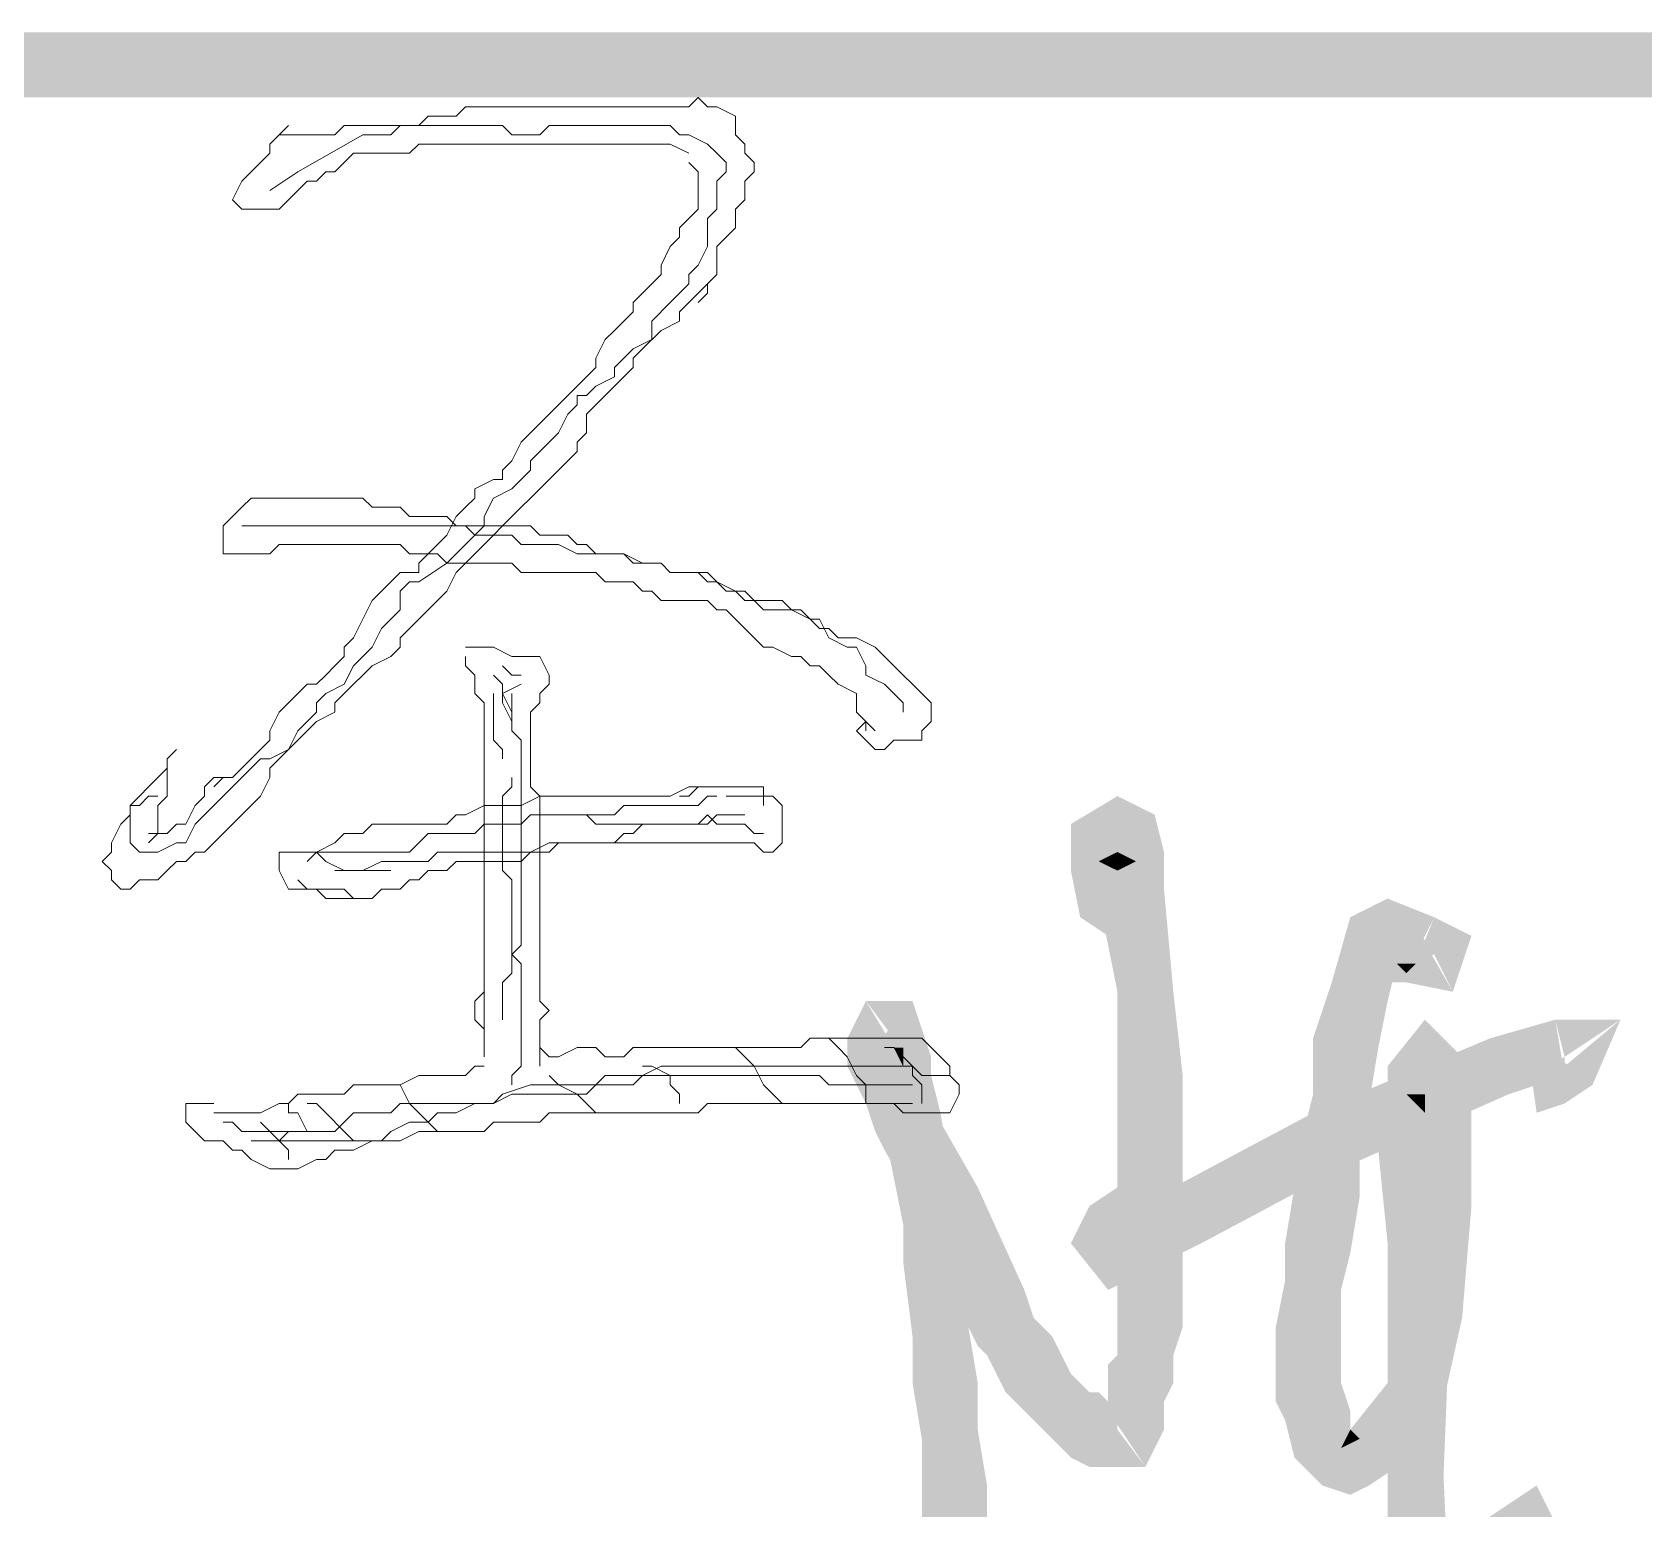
# Model space of a CAD drawing. Header units: inches. Extents: x 20 to 409, y 5 to 283.
# Drawn here: x 353.73 to 361.05, y 9.06 to 15.77 of the extents above; entities that cross this region are included whole.
import ezdxf

# ---------------------------------------------------------------- set-up
doc = ezdxf.new("R2010")
doc.units = ezdxf.units.IN
doc.header["$MEASUREMENT"] = 0
doc.layers.add('C00-00-00', color=7, linetype='Continuous')

msp = doc.modelspace()

# ---------------------------------------------------------------- hatches: boundary and pattern name
at = {"layer": 'C00-00-00'}
h = msp.add_hatch(color=0, dxfattribs=at)
h.dxf.hatch_style = 2
h.paths.add_polyline_path([(28.3301, 15.7656), (28.3301, 15.4693), (408.3141, 15.7656)])
h = msp.add_hatch(color=0, dxfattribs=at)
h.dxf.hatch_style = 2
h.paths.add_polyline_path([(28.3301, 15.4693), (408.3141, 15.7656), (408.3141, 15.4693)])
h = msp.add_hatch(color=0, dxfattribs=at)
h.dxf.hatch_style = 2
h.paths.add_polyline_path([(358.6571, 12.0403), (358.4454, 12.1673), (358.6571, 12.2943)])
h = msp.add_hatch(color=0, dxfattribs=at)
h.dxf.hatch_style = 2
h.paths.add_polyline_path([(358.6571, 12.0403), (358.6571, 12.2943), (358.8264, 12.2096)])
h = msp.add_hatch(color=0, dxfattribs=at)
h.dxf.hatch_style = 2
h.paths.add_polyline_path([(358.4454, 11.9556), (358.7418, 11.9556), (358.4454, 12.1673)])
h = msp.add_hatch(color=0, dxfattribs=at)
h.dxf.hatch_style = 2
h.paths.add_polyline_path([(358.7418, 11.9556), (358.4454, 12.1673), (358.7418, 11.9979)])
h = msp.add_hatch(color=0, dxfattribs=at)
h.dxf.hatch_style = 2
h.paths.add_polyline_path([(358.8264, 12.2096), (358.8688, 12.0403), (358.5724, 11.9979)])
h = msp.add_hatch(color=0, dxfattribs=at)
h.dxf.hatch_style = 2
h.paths.add_polyline_path([(358.6571, 12.0403), (358.5724, 11.9979), (358.6571, 11.9556)])
h = msp.add_hatch(color=0, dxfattribs=at)
h.dxf.hatch_style = 2
h.paths.add_polyline_path([(358.8688, 12.0403), (358.5724, 11.9979), (358.8688, 11.8709)])
h = msp.add_hatch(color=0, dxfattribs=at)
h.dxf.hatch_style = 2
h.paths.add_polyline_path([(358.6571, 12.0403), (358.6571, 11.9556), (358.7418, 11.9979)])
h = msp.add_hatch(color=0, dxfattribs=at)
h.dxf.hatch_style = 2
h.paths.add_polyline_path([(358.4878, 11.7439), (358.7418, 11.9133), (358.4454, 11.9556)])
h = msp.add_hatch(color=0, dxfattribs=at)
h.dxf.hatch_style = 2
h.paths.add_polyline_path([(358.7418, 11.9133), (358.4454, 11.9556), (358.7418, 11.9556)])
h = msp.add_hatch(color=0, dxfattribs=at)
h.dxf.hatch_style = 2
h.paths.add_polyline_path([(358.5724, 11.9979), (358.8688, 11.8709), (358.5724, 11.8286)])
h = msp.add_hatch(color=0, dxfattribs=at)
h.dxf.hatch_style = 2
h.paths.add_polyline_path([(358.7841, 11.8709), (358.4878, 11.7439), (358.7418, 11.9133)])
h = msp.add_hatch(color=0, dxfattribs=at)
h.dxf.hatch_style = 2
h.paths.add_polyline_path([(358.6148, 11.6593), (358.7841, 11.8709), (358.4878, 11.7439)])
h = msp.add_hatch(color=0, dxfattribs=at)
h.dxf.hatch_style = 2
h.paths.add_polyline_path([(358.8688, 11.8709), (358.5724, 11.8286), (358.9111, 11.4053)])
h = msp.add_hatch(color=0, dxfattribs=at)
h.dxf.hatch_style = 2
h.paths.add_polyline_path([(358.5724, 11.8286), (358.9111, 11.4053), (358.6571, 11.4053)])
h = msp.add_hatch(color=0, dxfattribs=at)
h.dxf.hatch_style = 2
h.paths.add_polyline_path([(359.9271, 11.5323), (359.7154, 11.7439), (359.8848, 11.8286)])
h = msp.add_hatch(color=0, dxfattribs=at)
h.dxf.hatch_style = 2
h.paths.add_polyline_path([(360.0964, 11.7439), (359.9271, 11.5323), (359.8848, 11.8286)])
h = msp.add_hatch(color=0, dxfattribs=at)
h.dxf.hatch_style = 2
h.paths.add_polyline_path([(359.7154, 11.7439), (359.8848, 11.3629), (359.6308, 11.4476)])
h = msp.add_hatch(color=0, dxfattribs=at)
h.dxf.hatch_style = 2
h.paths.add_polyline_path([(359.9271, 11.5323), (359.7154, 11.7439), (359.8848, 11.3629)])
h = msp.add_hatch(color=0, dxfattribs=at)
h.dxf.hatch_style = 2
h.paths.add_polyline_path([(359.9694, 11.4899), (360.0964, 11.7439), (359.9271, 11.5323)])
h = msp.add_hatch(color=0, dxfattribs=at)
h.dxf.hatch_style = 2
h.paths.add_polyline_path([(360.0118, 11.5323), (360.0964, 11.7439), (360.2658, 11.6593)])
h = msp.add_hatch(color=0, dxfattribs=at)
h.dxf.hatch_style = 2
h.paths.add_polyline_path([(359.8848, 11.7016), (359.8848, 11.4476), (360.0118, 11.7016)])
h = msp.add_hatch(color=0, dxfattribs=at)
h.dxf.hatch_style = 2
h.paths.add_polyline_path([(359.8848, 11.4476), (360.0118, 11.7016), (359.9694, 11.4476)])
h = msp.add_hatch(color=0, dxfattribs=at)
h.dxf.hatch_style = 2
h.paths.add_polyline_path([(360.0964, 11.5746), (360.0118, 11.7016), (359.9271, 11.5323)])
h = msp.add_hatch(color=0, dxfattribs=at)
h.dxf.hatch_style = 2
h.paths.add_polyline_path([(360.0118, 11.7016), (360.1811, 11.4053), (359.9694, 11.4476)])
h = msp.add_hatch(color=0, dxfattribs=at)
h.dxf.hatch_style = 2
h.paths.add_polyline_path([(360.0964, 11.5746), (360.2658, 11.6593), (360.1811, 11.4053)])
h = msp.add_hatch(color=0, dxfattribs=at)
h.dxf.hatch_style = 2
h.paths.add_polyline_path([(360.0118, 11.5323), (359.9271, 11.5323), (359.9694, 11.4899)])
h = msp.add_hatch(color=0, dxfattribs=at)
h.dxf.hatch_style = 2
h.paths.add_polyline_path([(359.6308, 11.4476), (359.8424, 11.1513), (359.5461, 11.1936)])
h = msp.add_hatch(color=0, dxfattribs=at)
h.dxf.hatch_style = 2
h.paths.add_polyline_path([(359.8848, 11.3629), (359.6308, 11.4476), (359.8424, 11.1513)])
h = msp.add_hatch(color=0, dxfattribs=at)
h.dxf.hatch_style = 2
h.paths.add_polyline_path([(357.6411, 11.1513), (357.4294, 11.1936), (357.5141, 11.3629)])
h = msp.add_hatch(color=0, dxfattribs=at)
h.dxf.hatch_style = 2
h.paths.add_polyline_path([(357.6411, 11.1936), (357.5141, 11.3629), (357.7258, 11.3629)])
h = msp.add_hatch(color=0, dxfattribs=at)
h.dxf.hatch_style = 2
h.paths.add_polyline_path([(357.7258, 11.3629), (357.5141, 11.1089), (357.8104, 11.1089)])
h = msp.add_hatch(color=0, dxfattribs=at)
h.dxf.hatch_style = 2
h.paths.add_polyline_path([(358.9111, 11.4053), (358.6571, 11.4053), (358.9534, 11.0243)])
h = msp.add_hatch(color=0, dxfattribs=at)
h.dxf.hatch_style = 2
h.paths.add_polyline_path([(358.6571, 11.4053), (358.9534, 11.0243), (358.6571, 11.0243)])
h = msp.add_hatch(color=0, dxfattribs=at)
h.dxf.hatch_style = 2
h.paths.add_polyline_path([(360.0541, 10.9819), (359.8848, 11.0666), (360.0541, 11.2783)])
h = msp.add_hatch(color=0, dxfattribs=at)
h.dxf.hatch_style = 2
h.paths.add_polyline_path([(360.0541, 10.9396), (360.0541, 11.2783), (360.2658, 11.0666)])
h = msp.add_hatch(color=0, dxfattribs=at)
h.dxf.hatch_style = 2
h.paths.add_polyline_path([(360.3504, 11.1936), (360.4351, 10.9396), (360.6468, 11.2783)])
h = msp.add_hatch(color=0, dxfattribs=at)
h.dxf.hatch_style = 2
h.paths.add_polyline_path([(360.4351, 10.9396), (360.6468, 11.2783), (360.6891, 11.0243)])
h = msp.add_hatch(color=0, dxfattribs=at)
h.dxf.hatch_style = 2
h.paths.add_polyline_path([(360.6891, 11.1089), (360.6468, 11.2783), (360.9431, 11.2783)])
h = msp.add_hatch(color=0, dxfattribs=at)
h.dxf.hatch_style = 2
h.paths.add_polyline_path([(360.6891, 11.0666), (360.9431, 11.2783), (360.8161, 10.9819)])
h = msp.add_hatch(color=0, dxfattribs=at)
h.dxf.hatch_style = 2
h.paths.add_polyline_path([(357.4294, 11.0666), (357.4294, 11.1936), (357.6834, 11.1513)])
h = msp.add_hatch(color=0, dxfattribs=at)
h.dxf.hatch_style = 2
h.paths.add_polyline_path([(357.7681, 11.0243), (357.4294, 11.0666), (357.6834, 11.1513)])
h = msp.add_hatch(color=0, dxfattribs=at)
h.dxf.hatch_style = 2
h.paths.add_polyline_path([(357.6411, 11.1936), (357.5141, 11.1089), (357.6834, 11.0666)])
h = msp.add_hatch(color=0, dxfattribs=at)
h.dxf.hatch_style = 2
h.paths.add_polyline_path([(357.6411, 11.1513), (357.6834, 11.0666), (357.6834, 11.1513)])
h = msp.add_hatch(color=0, dxfattribs=at)
h.dxf.hatch_style = 2
h.paths.add_polyline_path([(359.8424, 11.1513), (359.5461, 11.1936), (359.8001, 10.8973)])
h = msp.add_hatch(color=0, dxfattribs=at)
h.dxf.hatch_style = 2
h.paths.add_polyline_path([(359.5461, 11.1936), (359.8001, 10.8973), (359.5461, 10.9396)])
h = msp.add_hatch(color=0, dxfattribs=at)
h.dxf.hatch_style = 2
h.paths.add_polyline_path([(359.5461, 10.8549), (359.6731, 10.6009), (360.3504, 11.1936)])
h = msp.add_hatch(color=0, dxfattribs=at)
h.dxf.hatch_style = 2
h.paths.add_polyline_path([(359.6731, 10.6009), (360.3504, 11.1936), (360.4351, 10.9396)])
h = msp.add_hatch(color=0, dxfattribs=at)
h.dxf.hatch_style = 2
h.paths.add_polyline_path([(360.6891, 11.0666), (360.6044, 11.1513), (360.5198, 11.0243)])
h = msp.add_hatch(color=0, dxfattribs=at)
h.dxf.hatch_style = 2
h.paths.add_polyline_path([(360.5621, 11.1513), (360.5621, 10.8549), (360.5198, 11.1513)])
h = msp.add_hatch(color=0, dxfattribs=at)
h.dxf.hatch_style = 2
h.paths.add_polyline_path([(360.6044, 11.1513), (360.6891, 10.8973), (360.5621, 11.1513)])
h = msp.add_hatch(color=0, dxfattribs=at)
h.dxf.hatch_style = 2
h.paths.add_polyline_path([(360.6891, 10.8973), (360.5621, 11.1513), (360.5621, 10.8549)])
h = msp.add_hatch(color=0, dxfattribs=at)
h.dxf.hatch_style = 2
h.paths.add_polyline_path([(360.8161, 10.9819), (360.6044, 11.1513), (360.6891, 10.8973)])
h = msp.add_hatch(color=0, dxfattribs=at)
h.dxf.hatch_style = 2
h.paths.add_polyline_path([(357.5141, 10.8973), (357.7681, 11.0243), (357.4294, 11.0666)])
h = msp.add_hatch(color=0, dxfattribs=at)
h.dxf.hatch_style = 2
h.paths.add_polyline_path([(357.5141, 11.1089), (357.8104, 11.1089), (357.5141, 11.0243)])
h = msp.add_hatch(color=0, dxfattribs=at)
h.dxf.hatch_style = 2
h.paths.add_polyline_path([(357.8104, 11.1089), (357.5141, 11.0243), (357.8104, 11.0243)])
h = msp.add_hatch(color=0, dxfattribs=at)
h.dxf.hatch_style = 2
h.paths.add_polyline_path([(360.1388, 10.9396), (359.8848, 10.9396), (359.8848, 11.0666)])
h = msp.add_hatch(color=0, dxfattribs=at)
h.dxf.hatch_style = 2
h.paths.add_polyline_path([(360.2658, 10.7703), (359.9694, 10.9396), (360.2658, 11.0666)])
h = msp.add_hatch(color=0, dxfattribs=at)
h.dxf.hatch_style = 2
h.paths.add_polyline_path([(360.6891, 11.1089), (360.5198, 11.0243), (360.6891, 11.0243)])
h = msp.add_hatch(color=0, dxfattribs=at)
h.dxf.hatch_style = 2
h.paths.add_polyline_path([(357.8104, 10.8973), (357.5141, 10.8973), (357.7681, 11.0243)])
h = msp.add_hatch(color=0, dxfattribs=at)
h.dxf.hatch_style = 2
h.paths.add_polyline_path([(357.5141, 11.0243), (357.8104, 11.0243), (357.5564, 10.9819)])
h = msp.add_hatch(color=0, dxfattribs=at)
h.dxf.hatch_style = 2
h.paths.add_polyline_path([(357.8104, 11.0243), (357.5564, 10.9819), (357.8528, 10.8549)])
h = msp.add_hatch(color=0, dxfattribs=at)
h.dxf.hatch_style = 2
h.paths.add_polyline_path([(358.9534, 11.0243), (358.6571, 11.0243), (358.9534, 10.3893)])
h = msp.add_hatch(color=0, dxfattribs=at)
h.dxf.hatch_style = 2
h.paths.add_polyline_path([(358.6571, 11.0243), (358.9534, 10.3893), (358.6571, 10.3893)])
h = msp.add_hatch(color=0, dxfattribs=at)
h.dxf.hatch_style = 2
h.paths.add_polyline_path([(357.5564, 10.9819), (357.8528, 10.8549), (357.5988, 10.7703)])
h = msp.add_hatch(color=0, dxfattribs=at)
h.dxf.hatch_style = 2
h.paths.add_polyline_path([(359.5461, 10.9396), (359.7578, 10.7279), (359.5038, 10.7703)])
h = msp.add_hatch(color=0, dxfattribs=at)
h.dxf.hatch_style = 2
h.paths.add_polyline_path([(359.8001, 10.8973), (359.5461, 10.9396), (359.7578, 10.7279)])
h = msp.add_hatch(color=0, dxfattribs=at)
h.dxf.hatch_style = 2
h.paths.add_polyline_path([(359.8848, 10.9396), (360.1388, 10.6856), (359.8424, 10.6856)])
h = msp.add_hatch(color=0, dxfattribs=at)
h.dxf.hatch_style = 2
h.paths.add_polyline_path([(360.1388, 10.9396), (359.8848, 10.9396), (360.1388, 10.6856)])
h = msp.add_hatch(color=0, dxfattribs=at)
h.dxf.hatch_style = 2
h.paths.add_polyline_path([(360.0118, 10.7703), (360.2658, 10.7703), (359.9694, 10.9396)])
h = msp.add_hatch(color=0, dxfattribs=at)
h.dxf.hatch_style = 2
h.paths.add_polyline_path([(360.0541, 10.9396), (359.9694, 10.9396), (360.0541, 10.8549)])
h = msp.add_hatch(color=0, dxfattribs=at)
h.dxf.hatch_style = 2
h.paths.add_polyline_path([(360.0541, 10.9819), (360.0541, 10.8549), (360.1388, 10.9396)])
h = msp.add_hatch(color=0, dxfattribs=at)
h.dxf.hatch_style = 2
h.paths.add_polyline_path([(357.5564, 10.7703), (357.8104, 10.8973), (357.5141, 10.8973)])
h = msp.add_hatch(color=0, dxfattribs=at)
h.dxf.hatch_style = 2
h.paths.add_polyline_path([(357.8528, 10.8126), (357.5564, 10.7703), (357.8104, 10.8973)])
h = msp.add_hatch(color=0, dxfattribs=at)
h.dxf.hatch_style = 2
h.paths.add_polyline_path([(357.8528, 10.8549), (357.5988, 10.7703), (357.9374, 10.3469)])
h = msp.add_hatch(color=0, dxfattribs=at)
h.dxf.hatch_style = 2
h.paths.add_polyline_path([(358.9111, 10.5163), (359.0381, 10.2623), (359.5461, 10.8549)])
h = msp.add_hatch(color=0, dxfattribs=at)
h.dxf.hatch_style = 2
h.paths.add_polyline_path([(359.0381, 10.2623), (359.5461, 10.8549), (359.6731, 10.6009)])
h = msp.add_hatch(color=0, dxfattribs=at)
h.dxf.hatch_style = 2
h.paths.add_polyline_path([(357.5988, 10.6856), (357.8528, 10.8126), (357.5564, 10.7703)])
h = msp.add_hatch(color=0, dxfattribs=at)
h.dxf.hatch_style = 2
h.paths.add_polyline_path([(358.0221, 10.5163), (357.5988, 10.6856), (357.8528, 10.8126)])
h = msp.add_hatch(color=0, dxfattribs=at)
h.dxf.hatch_style = 2
h.paths.add_polyline_path([(357.5988, 10.7703), (357.9374, 10.3469), (357.6834, 10.3469)])
h = msp.add_hatch(color=0, dxfattribs=at)
h.dxf.hatch_style = 2
h.paths.add_polyline_path([(359.5038, 10.7703), (359.7578, 10.4739), (359.4614, 10.5163)])
h = msp.add_hatch(color=0, dxfattribs=at)
h.dxf.hatch_style = 2
h.paths.add_polyline_path([(359.7578, 10.7279), (359.5038, 10.7703), (359.7578, 10.4739)])
h = msp.add_hatch(color=0, dxfattribs=at)
h.dxf.hatch_style = 2
h.paths.add_polyline_path([(360.0118, 10.6009), (360.2658, 10.6009), (360.0118, 10.7703)])
h = msp.add_hatch(color=0, dxfattribs=at)
h.dxf.hatch_style = 2
h.paths.add_polyline_path([(360.2658, 10.6009), (360.0118, 10.7703), (360.2658, 10.7703)])
h = msp.add_hatch(color=0, dxfattribs=at)
h.dxf.hatch_style = 2
h.paths.add_polyline_path([(357.7681, 10.3893), (358.0221, 10.5163), (357.5988, 10.6856)])
h = msp.add_hatch(color=0, dxfattribs=at)
h.dxf.hatch_style = 2
h.paths.add_polyline_path([(360.1388, 10.6856), (359.8424, 10.6856), (360.1811, 10.2623)])
h = msp.add_hatch(color=0, dxfattribs=at)
h.dxf.hatch_style = 2
h.paths.add_polyline_path([(359.8424, 10.6856), (360.1811, 10.2623), (359.8848, 10.2623)])
h = msp.add_hatch(color=0, dxfattribs=at)
h.dxf.hatch_style = 2
h.paths.add_polyline_path([(359.9694, 10.4316), (360.2658, 10.4316), (360.0118, 10.6009)])
h = msp.add_hatch(color=0, dxfattribs=at)
h.dxf.hatch_style = 2
h.paths.add_polyline_path([(360.2658, 10.4316), (360.0118, 10.6009), (360.2658, 10.6009)])
h = msp.add_hatch(color=0, dxfattribs=at)
h.dxf.hatch_style = 2
h.paths.add_polyline_path([(358.2338, 10.0506), (357.7681, 10.3893), (358.0221, 10.5163)])
h = msp.add_hatch(color=0, dxfattribs=at)
h.dxf.hatch_style = 2
h.paths.add_polyline_path([(358.6571, 10.5163), (358.7418, 10.2623), (358.5301, 10.4316)])
h = msp.add_hatch(color=0, dxfattribs=at)
h.dxf.hatch_style = 2
h.paths.add_polyline_path([(358.6571, 10.3893), (358.6148, 10.0506), (358.9111, 10.5163)])
h = msp.add_hatch(color=0, dxfattribs=at)
h.dxf.hatch_style = 2
h.paths.add_polyline_path([(358.6148, 10.0506), (358.9111, 10.5163), (359.0381, 10.2623)])
h = msp.add_hatch(color=0, dxfattribs=at)
h.dxf.hatch_style = 2
h.paths.add_polyline_path([(358.8264, 10.3469), (358.6571, 10.5163), (358.7418, 10.2623)])
h = msp.add_hatch(color=0, dxfattribs=at)
h.dxf.hatch_style = 2
h.paths.add_polyline_path([(359.4614, 10.5163), (359.7154, 10.2199), (359.4191, 10.2623)])
h = msp.add_hatch(color=0, dxfattribs=at)
h.dxf.hatch_style = 2
h.paths.add_polyline_path([(359.7578, 10.4739), (359.4614, 10.5163), (359.7154, 10.2199)])
h = msp.add_hatch(color=0, dxfattribs=at)
h.dxf.hatch_style = 2
h.paths.add_polyline_path([(358.7418, 10.2623), (358.4454, 10.2623), (358.5301, 10.4316)])
h = msp.add_hatch(color=0, dxfattribs=at)
h.dxf.hatch_style = 2
h.paths.add_polyline_path([(359.9694, 9.9659), (360.2234, 9.9236), (359.9694, 10.4316)])
h = msp.add_hatch(color=0, dxfattribs=at)
h.dxf.hatch_style = 2
h.paths.add_polyline_path([(360.2234, 9.9236), (359.9694, 10.4316), (360.2658, 10.4316)])
h = msp.add_hatch(color=0, dxfattribs=at)
h.dxf.hatch_style = 2
h.paths.add_polyline_path([(357.9374, 10.3469), (357.6834, 10.3469), (357.9374, 10.2199)])
h = msp.add_hatch(color=0, dxfattribs=at)
h.dxf.hatch_style = 2
h.paths.add_polyline_path([(357.6834, 10.3469), (357.9374, 10.2199), (357.6834, 10.1776)])
h = msp.add_hatch(color=0, dxfattribs=at)
h.dxf.hatch_style = 2
h.paths.add_polyline_path([(357.9798, 9.8813), (358.2338, 10.0506), (357.7681, 10.3893)])
h = msp.add_hatch(color=0, dxfattribs=at)
h.dxf.hatch_style = 2
h.paths.add_polyline_path([(358.9534, 10.3893), (358.6571, 10.3893), (358.9534, 9.8813)])
h = msp.add_hatch(color=0, dxfattribs=at)
h.dxf.hatch_style = 2
h.paths.add_polyline_path([(358.6571, 10.3893), (358.9534, 9.8813), (358.6571, 9.9236)])
h = msp.add_hatch(color=0, dxfattribs=at)
h.dxf.hatch_style = 2
h.paths.add_polyline_path([(358.6571, 10.2623), (358.7841, 10.3046), (358.6571, 10.3893)])
h = msp.add_hatch(color=0, dxfattribs=at)
h.dxf.hatch_style = 2
h.paths.add_polyline_path([(358.6571, 10.2623), (358.6148, 10.0506), (358.4454, 10.2623)])
h = msp.add_hatch(color=0, dxfattribs=at)
h.dxf.hatch_style = 2
h.paths.add_polyline_path([(359.7154, 10.2199), (359.4191, 10.2623), (359.6731, 10.0506)])
h = msp.add_hatch(color=0, dxfattribs=at)
h.dxf.hatch_style = 2
h.paths.add_polyline_path([(359.4191, 10.2623), (359.6731, 10.0506), (359.4191, 10.0929)])
h = msp.add_hatch(color=0, dxfattribs=at)
h.dxf.hatch_style = 2
h.paths.add_polyline_path([(360.1811, 10.2623), (359.8848, 10.2623), (360.1388, 9.2039)])
h = msp.add_hatch(color=0, dxfattribs=at)
h.dxf.hatch_style = 2
h.paths.add_polyline_path([(359.8848, 10.2623), (360.1388, 9.2039), (359.8848, 9.2039)])
h = msp.add_hatch(color=0, dxfattribs=at)
h.dxf.hatch_style = 2
h.paths.add_polyline_path([(357.9374, 10.2199), (357.6834, 10.1776), (357.9798, 9.8813)])
h = msp.add_hatch(color=0, dxfattribs=at)
h.dxf.hatch_style = 2
h.paths.add_polyline_path([(357.6834, 10.1776), (357.9798, 9.8813), (357.7258, 9.8389)])
h = msp.add_hatch(color=0, dxfattribs=at)
h.dxf.hatch_style = 2
h.paths.add_polyline_path([(358.2761, 9.9236), (357.9798, 9.8813), (358.2338, 10.0506)])
h = msp.add_hatch(color=0, dxfattribs=at)
h.dxf.hatch_style = 2
h.paths.add_polyline_path([(359.4191, 10.0929), (359.6731, 9.8813), (359.3768, 9.8813)])
h = msp.add_hatch(color=0, dxfattribs=at)
h.dxf.hatch_style = 2
h.paths.add_polyline_path([(359.6731, 10.0506), (359.4191, 10.0929), (359.6731, 9.8813)])
h = msp.add_hatch(color=0, dxfattribs=at)
h.dxf.hatch_style = 2
h.paths.add_polyline_path([(359.8848, 9.6273), (360.1388, 9.5426), (359.9694, 9.9659)])
h = msp.add_hatch(color=0, dxfattribs=at)
h.dxf.hatch_style = 2
h.paths.add_polyline_path([(360.1388, 9.5426), (359.9694, 9.9659), (360.2234, 9.9236)])
h = msp.add_hatch(color=0, dxfattribs=at)
h.dxf.hatch_style = 2
h.paths.add_polyline_path([(358.0221, 9.7966), (358.2761, 9.9236), (357.9798, 9.8813)])
h = msp.add_hatch(color=0, dxfattribs=at)
h.dxf.hatch_style = 2
h.paths.add_polyline_path([(358.3184, 9.8813), (358.0221, 9.7966), (358.2761, 9.9236)])
h = msp.add_hatch(color=0, dxfattribs=at)
h.dxf.hatch_style = 2
h.paths.add_polyline_path([(358.9534, 9.8813), (358.6571, 9.9236), (358.9111, 9.7543)])
h = msp.add_hatch(color=0, dxfattribs=at)
h.dxf.hatch_style = 2
h.paths.add_polyline_path([(358.6571, 9.9236), (358.9111, 9.7543), (358.6571, 9.7543)])
h = msp.add_hatch(color=0, dxfattribs=at)
h.dxf.hatch_style = 2
h.paths.add_polyline_path([(357.9798, 9.8813), (357.7258, 9.8389), (358.0221, 9.6273)])
h = msp.add_hatch(color=0, dxfattribs=at)
h.dxf.hatch_style = 2
h.paths.add_polyline_path([(357.7258, 9.8389), (358.0221, 9.6273), (357.7258, 9.6273)])
h = msp.add_hatch(color=0, dxfattribs=at)
h.dxf.hatch_style = 2
h.paths.add_polyline_path([(358.0644, 9.7543), (358.3184, 9.8813), (358.0221, 9.7966)])
h = msp.add_hatch(color=0, dxfattribs=at)
h.dxf.hatch_style = 2
h.paths.add_polyline_path([(358.3608, 9.8389), (358.0644, 9.7543), (358.3184, 9.8813)])
h = msp.add_hatch(color=0, dxfattribs=at)
h.dxf.hatch_style = 2
h.paths.add_polyline_path([(358.1068, 9.6696), (358.3608, 9.8389), (358.0644, 9.7543)])
h = msp.add_hatch(color=0, dxfattribs=at)
h.dxf.hatch_style = 2
h.paths.add_polyline_path([(358.4031, 9.7543), (358.1068, 9.6696), (358.3608, 9.8389)])
h = msp.add_hatch(color=0, dxfattribs=at)
h.dxf.hatch_style = 2
h.paths.add_polyline_path([(359.6731, 9.8813), (359.3768, 9.8813), (359.6731, 9.7119)])
h = msp.add_hatch(color=0, dxfattribs=at)
h.dxf.hatch_style = 2
h.paths.add_polyline_path([(359.3768, 9.8813), (359.6731, 9.7119), (359.3768, 9.7119)])
h = msp.add_hatch(color=0, dxfattribs=at)
h.dxf.hatch_style = 2
h.paths.add_polyline_path([(358.1491, 9.5849), (358.4031, 9.7543), (358.1068, 9.6696)])
h = msp.add_hatch(color=0, dxfattribs=at)
h.dxf.hatch_style = 2
h.paths.add_polyline_path([(358.4454, 9.6696), (358.1491, 9.5849), (358.4031, 9.7543)])
h = msp.add_hatch(color=0, dxfattribs=at)
h.dxf.hatch_style = 2
h.paths.add_polyline_path([(358.6571, 9.7543), (358.9111, 9.6273), (358.6148, 9.7119)])
h = msp.add_hatch(color=0, dxfattribs=at)
h.dxf.hatch_style = 2
h.paths.add_polyline_path([(358.9111, 9.7543), (358.6571, 9.7543), (358.9111, 9.6273)])
h = msp.add_hatch(color=0, dxfattribs=at)
h.dxf.hatch_style = 2
h.paths.add_polyline_path([(358.2338, 9.5003), (358.4454, 9.6696), (358.1491, 9.5849)])
h = msp.add_hatch(color=0, dxfattribs=at)
h.dxf.hatch_style = 2
h.paths.add_polyline_path([(358.5301, 9.5849), (358.2338, 9.5003), (358.4454, 9.6696)])
h = msp.add_hatch(color=0, dxfattribs=at)
h.dxf.hatch_style = 2
h.paths.add_polyline_path([(358.9111, 9.6273), (358.6148, 9.7119), (358.8688, 9.5426)])
h = msp.add_hatch(color=0, dxfattribs=at)
h.dxf.hatch_style = 2
h.paths.add_polyline_path([(358.6148, 9.7119), (358.8688, 9.5426), (358.6148, 9.5426)])
h = msp.add_hatch(color=0, dxfattribs=at)
h.dxf.hatch_style = 2
h.paths.add_polyline_path([(359.6731, 9.7119), (359.3768, 9.7119), (359.6731, 9.6273)])
h = msp.add_hatch(color=0, dxfattribs=at)
h.dxf.hatch_style = 2
h.paths.add_polyline_path([(359.3768, 9.7119), (359.6731, 9.6273), (359.3768, 9.5426)])
h = msp.add_hatch(color=0, dxfattribs=at)
h.dxf.hatch_style = 2
h.paths.add_polyline_path([(358.0221, 9.6273), (357.7258, 9.6273), (358.0221, 9.4156)])
h = msp.add_hatch(color=0, dxfattribs=at)
h.dxf.hatch_style = 2
h.paths.add_polyline_path([(357.7258, 9.6273), (358.0221, 9.4156), (357.7681, 9.3733)])
h = msp.add_hatch(color=0, dxfattribs=at)
h.dxf.hatch_style = 2
h.paths.add_polyline_path([(359.6731, 9.6273), (359.3768, 9.5426), (359.7154, 9.5003)])
h = msp.add_hatch(color=0, dxfattribs=at)
h.dxf.hatch_style = 2
h.paths.add_polyline_path([(359.7154, 9.4156), (359.9271, 9.2463), (359.8848, 9.6273)])
h = msp.add_hatch(color=0, dxfattribs=at)
h.dxf.hatch_style = 2
h.paths.add_polyline_path([(359.9271, 9.2463), (359.8848, 9.6273), (360.1388, 9.5426)])
h = msp.add_hatch(color=0, dxfattribs=at)
h.dxf.hatch_style = 2
h.paths.add_polyline_path([(358.3184, 9.4156), (358.5301, 9.5849), (358.2338, 9.5003)])
h = msp.add_hatch(color=0, dxfattribs=at)
h.dxf.hatch_style = 2
h.paths.add_polyline_path([(358.4031, 9.3309), (358.5724, 9.5849), (358.3184, 9.4156)])
h = msp.add_hatch(color=0, dxfattribs=at)
h.dxf.hatch_style = 2
h.paths.add_polyline_path([(358.5724, 9.5849), (358.3184, 9.4156), (358.5301, 9.5849)])
h = msp.add_hatch(color=0, dxfattribs=at)
h.dxf.hatch_style = 2
h.paths.add_polyline_path([(358.6148, 9.5426), (358.4031, 9.3309), (358.5724, 9.5849)])
h = msp.add_hatch(color=0, dxfattribs=at)
h.dxf.hatch_style = 2
h.paths.add_polyline_path([(358.4454, 9.2886), (358.6148, 9.5426), (358.4031, 9.3309)])
h = msp.add_hatch(color=0, dxfattribs=at)
h.dxf.hatch_style = 2
h.paths.add_polyline_path([(358.5301, 9.2463), (358.4454, 9.2886), (358.6148, 9.5426)])
h = msp.add_hatch(color=0, dxfattribs=at)
h.dxf.hatch_style = 2
h.paths.add_polyline_path([(358.6571, 9.2463), (358.6571, 9.5426), (358.5301, 9.2463)])
h = msp.add_hatch(color=0, dxfattribs=at)
h.dxf.hatch_style = 2
h.paths.add_polyline_path([(358.6571, 9.5426), (358.5301, 9.2463), (358.6148, 9.5426)])
h = msp.add_hatch(color=0, dxfattribs=at)
h.dxf.hatch_style = 2
h.paths.add_polyline_path([(358.8688, 9.5426), (358.6148, 9.5426), (358.8688, 9.4156)])
h = msp.add_hatch(color=0, dxfattribs=at)
h.dxf.hatch_style = 2
h.paths.add_polyline_path([(358.6148, 9.5426), (358.8688, 9.4156), (358.6148, 9.5003)])
h = msp.add_hatch(color=0, dxfattribs=at)
h.dxf.hatch_style = 2
h.paths.add_polyline_path([(358.6571, 9.4156), (358.6571, 9.5426), (358.6148, 9.5003)])
h = msp.add_hatch(color=0, dxfattribs=at)
h.dxf.hatch_style = 2
h.paths.add_polyline_path([(359.3768, 9.5426), (359.7154, 9.5003), (359.4191, 9.4579)])
h = msp.add_hatch(color=0, dxfattribs=at)
h.dxf.hatch_style = 2
h.paths.add_polyline_path([(358.8688, 9.4156), (358.7841, 9.2463), (358.6148, 9.5003)])
h = msp.add_hatch(color=0, dxfattribs=at)
h.dxf.hatch_style = 2
h.paths.add_polyline_path([(359.7154, 9.5003), (359.4191, 9.4579), (359.7154, 9.4156)])
h = msp.add_hatch(color=0, dxfattribs=at)
h.dxf.hatch_style = 2
h.paths.add_polyline_path([(359.4191, 9.4579), (359.7154, 9.4156), (359.4614, 9.2886)])
h = msp.add_hatch(color=0, dxfattribs=at)
h.dxf.hatch_style = 2
h.paths.add_polyline_path([(358.0221, 9.4156), (357.7681, 9.3733), (358.0644, 9.1616)])
h = msp.add_hatch(color=0, dxfattribs=at)
h.dxf.hatch_style = 2
h.paths.add_polyline_path([(358.6571, 9.4156), (358.7841, 9.2463), (358.6571, 9.2463)])
h = msp.add_hatch(color=0, dxfattribs=at)
h.dxf.hatch_style = 2
h.paths.add_polyline_path([(359.7154, 9.4156), (359.4614, 9.2886), (359.7578, 9.3733)])
h = msp.add_hatch(color=0, dxfattribs=at)
h.dxf.hatch_style = 2
h.paths.add_polyline_path([(359.7154, 9.4156), (359.7154, 9.1193), (359.5884, 9.1616)])
h = msp.add_hatch(color=0, dxfattribs=at)
h.dxf.hatch_style = 2
h.paths.add_polyline_path([(359.6731, 9.3309), (359.7578, 9.3733), (359.7154, 9.4156)])
h = msp.add_hatch(color=0, dxfattribs=at)
h.dxf.hatch_style = 2
h.paths.add_polyline_path([(359.7154, 9.4156), (359.8001, 9.1616), (359.7154, 9.1193)])
h = msp.add_hatch(color=0, dxfattribs=at)
h.dxf.hatch_style = 2
h.paths.add_polyline_path([(359.7154, 9.4156), (359.9271, 9.2463), (359.8001, 9.1616)])
h = msp.add_hatch(color=0, dxfattribs=at)
h.dxf.hatch_style = 2
h.paths.add_polyline_path([(357.7681, 9.3733), (358.0644, 9.1616), (357.7681, 9.1616)])
h = msp.add_hatch(color=0, dxfattribs=at)
h.dxf.hatch_style = 2
h.paths.add_polyline_path([(359.4614, 9.2886), (359.7578, 9.3733), (359.5038, 9.2463)])
h = msp.add_hatch(color=0, dxfattribs=at)
h.dxf.hatch_style = 2
h.paths.add_polyline_path([(359.6731, 9.3309), (359.5884, 9.1616), (359.5038, 9.2463)])
h = msp.add_hatch(color=0, dxfattribs=at)
h.dxf.hatch_style = 2
h.paths.add_polyline_path([(358.0644, 9.1616), (357.7681, 9.1616), (358.0644, 7.8493)])
h = msp.add_hatch(color=0, dxfattribs=at)
h.dxf.hatch_style = 2
h.paths.add_polyline_path([(357.7681, 9.1616), (358.0644, 7.8493), (357.7681, 7.8493)])
h = msp.add_hatch(color=0, dxfattribs=at)
h.dxf.hatch_style = 2
h.paths.add_polyline_path([(360.1388, 9.2039), (359.8848, 9.2039), (360.1811, 8.3149)])
h = msp.add_hatch(color=0, dxfattribs=at)
h.dxf.hatch_style = 2
h.paths.add_polyline_path([(359.8848, 9.2039), (360.1811, 8.3149), (359.8848, 8.3149)])
h = msp.add_hatch(color=0, dxfattribs=at)
h.dxf.hatch_style = 2
h.paths.add_polyline_path([(360.3081, 8.9923), (360.4351, 8.7806), (360.5621, 9.1616)])
h = msp.add_hatch(color=0, dxfattribs=at)
h.dxf.hatch_style = 2
h.paths.add_polyline_path([(360.4351, 8.7806), (360.5621, 9.1616), (360.6891, 8.9076)])

# ---------------------------------------------------------------- linework, layer by layer
at = {"layer": 'C00-00-00', "color": 0, "lineweight": 0}
for points in [[(354.8471, 15.2999), (355.1011, 15.2999), (355.1434, 15.3423), (355.4821, 15.3423), (355.5244, 15.3846), (355.6514, 15.3846), (355.6938, 15.4269), (356.7098, 15.4269), (356.7521, 15.4693), (356.7944, 15.4269), (356.8368, 15.4269), (356.9214, 15.3846), (356.9214, 15.2999), (356.9638, 15.2576), (356.9638, 15.2153), (357.0061, 15.1729), (357.0061, 15.1306), (356.9638, 15.0883), (356.9638, 15.0036), (356.9214, 14.9613), (356.9214, 14.8766), (356.8791, 14.8343), (356.8368, 14.7919), (356.8368, 14.6649), (356.7944, 14.6226), (356.7944, 14.5803), (356.7521, 14.5379)], [(354.8048, 15.0459), (354.9318, 15.1306), (355.2281, 15.2999), (355.3551, 15.2999), (355.3974, 15.3423), (355.8631, 15.3423), (355.9054, 15.2999), (356.0324, 15.2999), (356.0748, 15.3423), (356.6251, 15.3423), (356.6674, 15.2999), (356.7098, 15.2999), (356.7944, 15.2576), (356.8368, 15.2153), (356.8791, 15.1729), (356.8791, 15.1306), (356.8368, 15.0883), (356.8368, 15.0459), (356.8368, 14.9613), (356.7944, 14.9189), (356.7944, 14.7919), (356.7521, 14.7073), (356.7098, 14.6649), (356.7098, 14.6226), (356.6674, 14.5803), (356.6251, 14.5379), (356.5404, 14.4533), (356.5404, 14.3686), (356.4558, 14.3263), (356.4134, 14.2839), (356.3711, 14.2416), (356.3711, 14.1993), (356.2864, 14.1569), (356.2441, 14.1146), (356.2018, 14.1146), (356.2018, 14.0723), (356.1594, 14.0299), (356.1171, 13.9453), (356.0748, 13.9029), (356.0324, 13.8606), (355.9901, 13.8183), (355.9901, 13.7759), (355.9054, 13.6913), (355.8208, 13.6489), (355.7784, 13.5643), (355.7784, 13.5219), (355.7361, 13.4796), (355.6938, 13.4373), (355.6091, 13.3526), (355.4821, 13.2679), (355.4398, 13.2679), (355.3974, 13.2256), (355.3974, 13.1409), (355.3128, 13.0563), (355.2704, 12.9716), (355.2281, 12.9293), (355.1858, 12.8869), (355.1434, 12.8023), (355.0588, 12.7599), (355.0164, 12.7176), (355.0164, 12.6753), (354.9741, 12.6329), (354.9318, 12.5906), (354.8894, 12.5059), (354.8048, 12.4636), (354.7624, 12.4636), (354.7201, 12.4213), (354.6778, 12.3789), (354.6354, 12.3366), (354.5931, 12.2943), (354.5508, 12.2519), (354.5084, 12.2096), (354.4661, 12.1673), (354.4238, 12.0826), (354.3814, 12.0826), (354.2968, 12.0403), (354.2121, 12.0403), (354.1698, 12.0826), (354.1698, 12.2519), (354.2121, 12.2519), (354.2544, 12.2943), (354.2968, 12.2943)], [(354.8894, 15.3423), (354.8048, 15.2576), (354.8048, 15.2153), (354.7624, 15.1729), (354.7201, 15.1306), (354.6778, 15.0883), (354.6354, 15.0036), (354.6778, 14.9613), (354.8471, 14.9613), (354.8894, 15.0036), (354.9318, 15.0459), (354.9741, 15.0883), (355.0164, 15.0883), (355.0588, 15.1306), (355.1011, 15.1306), (355.1434, 15.1729), (355.1858, 15.2153), (355.4398, 15.2153), (355.4821, 15.2576), (355.6938, 15.2576), (355.7784, 15.2576), (356.6251, 15.2576), (356.7098, 15.2153)], [(356.7098, 15.1729), (356.7521, 15.1306), (356.7521, 14.9613), (356.7098, 14.9189), (356.6674, 14.8766), (356.6674, 14.8343), (356.6251, 14.7919), (356.5828, 14.7073), (356.5828, 14.6649), (356.5404, 14.6226), (356.4981, 14.5803), (356.4558, 14.5379), (356.4558, 14.4956), (356.4134, 14.4533), (356.3711, 14.4109), (356.3288, 14.3686), (356.2864, 14.2839), (356.2864, 14.2416), (356.2441, 14.1993), (356.2018, 14.1569), (356.1171, 14.0723), (356.0748, 14.0299), (356.0324, 13.9876), (355.9901, 13.9453), (355.9478, 13.9029), (355.9054, 13.8183), (355.8631, 13.7759), (355.8631, 13.7336), (355.8208, 13.7336), (355.7361, 13.6913), (355.7361, 13.6489), (355.6938, 13.6066), (355.6514, 13.5643), (355.6091, 13.4796), (355.5668, 13.4373), (355.5244, 13.3949), (355.4821, 13.3526), (355.4821, 13.3103), (355.3974, 13.3103), (355.3551, 13.2679), (355.3128, 13.2256), (355.2704, 13.1833), (355.2281, 13.0986), (355.1858, 13.0139), (355.1434, 12.9716), (355.1434, 12.9293), (355.1011, 12.8869), (355.0588, 12.8446), (355.0164, 12.8023), (354.9741, 12.8023), (354.9318, 12.7599), (354.8894, 12.7176), (354.8471, 12.6753), (354.8048, 12.5906), (354.8048, 12.5483), (354.7624, 12.5059), (354.7201, 12.4636), (354.6778, 12.4213), (354.6354, 12.3789), (354.5931, 12.3789), (354.5508, 12.3366)], [(356.7944, 14.6226), (356.7521, 14.5803), (356.7098, 14.5379), (356.6674, 14.4956), (356.6674, 14.4533), (356.5828, 14.4109), (356.4981, 14.3263), (356.4558, 14.2839), (356.4558, 14.2416), (356.4134, 14.1993), (356.3711, 14.1569), (356.3288, 14.1146), (356.2864, 14.0723), (356.2441, 14.0299), (356.2441, 13.9453), (356.2018, 13.9029), (356.2018, 13.8606), (356.1594, 13.8183), (356.1171, 13.7759), (356.0748, 13.7336), (356.0324, 13.6913), (355.9901, 13.6489), (355.9478, 13.6066), (355.9054, 13.5643), (355.8631, 13.5219), (355.8208, 13.4796), (355.7784, 13.4373), (355.7361, 13.3949), (355.6938, 13.3526), (355.6514, 13.3103), (355.6091, 13.2256), (355.5668, 13.1833), (355.5244, 13.1409), (355.4821, 13.0986), (355.4398, 13.0563), (355.3974, 13.0139), (355.3974, 12.9716), (355.3551, 12.9293), (355.2704, 12.8869), (355.2281, 12.8446), (355.1858, 12.8023), (355.1434, 12.7599), (355.1011, 12.7176), (355.1011, 12.6753), (355.0164, 12.6329), (354.9741, 12.5906), (354.9318, 12.5483), (354.8894, 12.5059), (354.8471, 12.4636), (354.8048, 12.4213), (354.8048, 12.3789), (354.7624, 12.2943), (354.7201, 12.2519), (354.6778, 12.2096), (354.6354, 12.1673), (354.5931, 12.1249), (354.5508, 12.0826), (354.5084, 12.0403), (354.4661, 12.0403), (354.4238, 11.9979), (354.3814, 11.9979), (354.3391, 11.9556), (354.2968, 11.9133), (354.2121, 11.9133), (354.1698, 11.8709), (354.1274, 11.8709), (354.0851, 11.9133), (354.0851, 11.9556), (354.0428, 11.9979), (354.0851, 12.0403), (354.0851, 12.0826), (354.1274, 12.1673), (354.1698, 12.2096), (354.1698, 12.2519), (354.2121, 12.2943), (354.2544, 12.3366), (354.2968, 12.3789), (354.3391, 12.4213), (354.3391, 12.4636), (354.3814, 12.5059)], [(354.7624, 13.6489), (354.7201, 13.6489), (354.6778, 13.6066), (354.6354, 13.5643), (354.5931, 13.5219), (354.5931, 13.3949), (354.6778, 13.3949), (354.8048, 13.3949), (354.8471, 13.4373), (355.3974, 13.4373), (355.4398, 13.3949), (355.5244, 13.3949), (355.5668, 13.3949), (355.6091, 13.3526), (355.9054, 13.3526), (355.9478, 13.3103), (356.2864, 13.3103), (356.3288, 13.2679), (356.4558, 13.2679), (356.4981, 13.2256), (356.5404, 13.2256), (356.5828, 13.1833), (356.7944, 13.1833), (356.8368, 13.1409), (356.8791, 13.1409), (356.9214, 13.0986), (356.9638, 13.0563), (357.0061, 13.0139), (357.0484, 12.9716), (357.0908, 12.9716), (357.1754, 12.9293), (357.2178, 12.9293), (357.2601, 12.8869), (357.3024, 12.8869), (357.3448, 12.8446), (357.3871, 12.8023), (357.4718, 12.7599), (357.4718, 12.6753), (357.5141, 12.6329), (357.5141, 12.5906)], [(354.7201, 13.6489), (355.2281, 13.6489), (355.2704, 13.6066), (355.3974, 13.6066), (355.4398, 13.5643), (355.6091, 13.5643), (355.6514, 13.5219), (355.9901, 13.5219), (356.0324, 13.4796), (356.1594, 13.4796), (356.2018, 13.4373), (356.2441, 13.4373), (356.2864, 13.3949), (356.4134, 13.3949), (356.4981, 13.3526), (356.5828, 13.3526), (356.6251, 13.3103), (356.7944, 13.3103), (356.8368, 13.2679), (356.8791, 13.2256), (356.9214, 13.2256), (356.9638, 13.1833), (357.1331, 13.1833), (357.1754, 13.1409), (357.2178, 13.1409), (357.2601, 13.0986), (357.3024, 13.0563), (357.3448, 13.0563), (357.3871, 13.0139), (357.4718, 13.0139), (357.5564, 12.9716), (357.5988, 12.9293), (357.6411, 12.8869), (357.6834, 12.8446), (357.7258, 12.8023), (357.7681, 12.7599), (357.8104, 12.7176), (357.8104, 12.6753)], [(354.6778, 13.5219), (355.6938, 13.5219), (355.7361, 13.4796), (355.9054, 13.4796), (355.9478, 13.4373), (356.1171, 13.4373), (356.2018, 13.3949), (356.2864, 13.3949), (356.3711, 13.3949), (356.4134, 13.3949), (356.4558, 13.3526), (356.5828, 13.3526), (356.6251, 13.3103), (356.7521, 13.3103), (356.7944, 13.2679), (356.8368, 13.2679), (356.9214, 13.2256), (356.9638, 13.2256), (357.0061, 13.1833), (357.0484, 13.1409), (357.1754, 13.1409), (357.2601, 13.0986), (357.3024, 13.0986), (357.3448, 13.0139), (357.4294, 12.9716), (357.4718, 12.9716), (357.5141, 12.8869), (357.5141, 12.8446), (357.5988, 12.8023), (357.6834, 12.7176), (357.6834, 12.6753)], [(355.6938, 12.9716), (355.8208, 12.9716), (355.9054, 12.9293), (356.0324, 12.9293), (356.0748, 12.8446), (356.0748, 12.8023), (356.0324, 12.7599), (356.0324, 12.7176), (355.9901, 12.6753), (355.9901, 12.3366), (356.0324, 12.2943), (356.0324, 11.3629), (356.0748, 11.3206), (356.0324, 11.2783), (356.0324, 11.0666)], [(355.7361, 12.8023), (355.7361, 12.8446), (355.6938, 12.8869), (355.6938, 12.9293)], [(355.8208, 12.8446), (355.8631, 12.8023), (355.8631, 12.7599), (355.9054, 12.6753), (355.9054, 12.5906), (355.9478, 12.5483), (355.9478, 11.6169), (355.9054, 11.5746), (355.9478, 11.5323), (355.9478, 11.0666), (355.9054, 11.0243), (355.9054, 10.9819)], [(355.8631, 12.8869), (355.9054, 12.8446), (355.9478, 12.8446)], [(355.7361, 12.8023), (355.7361, 12.7599), (355.7784, 12.7176), (355.7784, 11.2359)], [(355.8631, 12.4636), (355.8631, 12.5059), (355.8208, 12.5483), (355.8208, 12.7599)], [(355.9054, 12.7599), (355.9054, 12.6329), (355.8631, 12.7176), (355.8631, 12.7599), (355.9478, 12.8023)], [(357.8104, 12.6753), (357.8104, 12.6329), (357.7681, 12.5906), (357.7681, 12.5483), (357.6834, 12.5483), (357.6411, 12.5483), (357.5988, 12.5059), (357.5564, 12.5059), (357.5141, 12.5483), (357.4718, 12.5906), (357.5141, 12.6329), (357.5564, 12.5906)], [(354.3391, 12.4636), (354.3391, 12.2943), (354.2968, 12.2519), (354.2968, 12.1249), (354.2544, 12.1249)], [(354.6354, 12.3789), (354.5508, 12.3789), (354.5084, 12.3366), (354.5084, 12.2943), (354.4661, 12.2519), (354.4238, 12.1673), (354.3814, 12.1673), (354.3391, 12.1249), (354.2968, 12.1249), (354.2544, 12.0826)], [(355.9054, 12.3789), (355.9054, 12.3366), (355.8631, 12.2943), (355.8631, 11.9556), (355.9054, 11.9133), (355.9054, 11.4899), (355.8631, 11.4476), (355.8631, 11.2783)], [(354.9741, 11.9979), (355.0164, 12.0403), (355.1011, 12.0826), (355.1434, 12.1249), (355.2281, 12.1249), (355.2704, 12.1673), (355.6091, 12.1673), (355.6514, 12.2096), (355.6938, 12.2096), (355.7784, 12.2519), (355.9478, 12.2519), (356.0324, 12.2943), (356.6251, 12.2943), (356.7098, 12.3366), (356.8791, 12.3366)], [(356.6674, 12.2943), (356.7098, 12.2943), (356.7521, 12.3366), (357.0484, 12.3366), (357.0484, 12.2943), (357.0484, 12.2519)], [(354.9741, 12.0403), (355.4398, 12.0403), (355.4821, 12.0826), (355.5244, 12.1249), (355.7361, 12.1249), (355.7784, 12.1673), (355.9478, 12.1673), (355.9901, 12.2096), (356.3711, 12.2096), (356.4134, 12.2519), (356.7521, 12.2519), (356.7944, 12.2943), (356.8368, 12.2943)], [(356.8791, 12.2943), (357.0908, 12.2943), (357.1331, 12.2519), (357.1331, 12.0826), (357.0908, 12.0403), (357.0484, 12.0403), (357.0061, 12.0826), (356.9638, 12.0826)], [(355.1011, 11.9556), (355.2281, 11.9556), (355.3128, 11.9979), (355.5244, 11.9979), (355.5668, 12.0403), (356.0748, 12.0403), (356.1171, 12.0826), (356.3711, 12.0826), (356.4134, 12.1249), (356.4558, 12.1249), (356.4981, 12.1673), (356.7944, 12.1673), (356.8368, 12.2096), (356.9214, 12.2096), (356.9638, 12.2096)], [(356.2441, 12.2096), (356.2864, 12.1673), (356.7521, 12.1673), (356.7944, 12.2096), (356.8368, 12.1673), (356.9638, 12.1673), (357.0061, 12.1249), (357.0484, 12.1249)], [(354.9741, 12.0403), (354.8471, 12.0403), (354.8471, 11.9979), (354.8471, 11.9556), (354.8894, 11.8709), (355.1434, 11.8709), (355.1858, 11.8286), (355.2704, 11.8286), (355.3128, 11.8709), (355.3974, 11.8709), (355.4398, 11.9133), (355.4821, 11.9133), (355.5244, 11.9556), (355.6091, 11.9556), (355.6514, 11.9979), (355.9478, 11.9979), (355.9901, 12.0403), (356.0748, 12.0826), (357.0061, 12.0826)], [(355.0164, 12.0403), (355.0588, 11.9979), (355.1434, 11.9556), (355.3551, 11.9556)], [(354.9318, 11.9133), (354.9741, 11.8709), (355.0164, 11.8709), (355.0588, 11.8286), (355.1858, 11.8286)], [(355.7784, 11.4053), (355.7361, 11.3629), (355.7361, 11.2783), (355.7784, 11.2359), (355.7784, 11.1089)], [(356.0324, 11.1936), (356.0324, 11.1513), (356.0748, 11.1089), (356.1171, 11.1089), (356.2018, 11.1513), (356.2864, 11.1513), (356.3288, 11.1089), (356.4134, 11.1089), (356.4558, 11.1513), (357.2178, 11.1513), (357.2601, 11.1936), (357.7681, 11.1936), (357.8104, 11.1513), (357.8528, 11.1089), (357.8951, 11.0666), (357.8951, 11.0243), (357.9374, 10.9819), (357.9374, 10.9396), (357.8951, 10.8549), (357.6834, 10.8549), (357.6411, 10.8973), (357.4294, 10.8973)], [(356.9214, 11.1513), (356.9638, 11.1089), (357.0061, 11.0666), (357.0484, 10.9819), (357.0908, 10.9396), (357.1331, 10.8973)], [(357.3448, 11.1936), (357.3871, 11.1513), (357.4294, 11.1089), (357.4718, 11.0243), (357.5141, 10.9819), (357.5141, 10.8973)], [(357.5988, 11.1513), (357.6411, 11.1513), (357.7258, 11.0666), (357.7258, 11.0243), (357.7681, 10.9819), (357.7681, 10.8973)], [(354.5508, 10.8549), (354.7624, 10.8549), (354.8471, 10.8973), (354.8894, 10.8973), (354.9318, 10.9396), (355.1434, 10.9396), (355.1858, 10.9819), (355.3974, 10.9819), (355.4821, 11.0243), (355.6938, 11.0243), (355.7361, 11.0666), (355.7784, 11.0666)], [(354.7201, 10.7279), (355.3128, 10.7279), (355.3551, 10.7703), (355.4398, 10.8126), (355.5244, 10.8126), (355.5668, 10.8549), (355.6514, 10.8549), (355.7361, 10.8973), (355.8208, 10.8973), (355.8631, 10.9396), (355.9901, 10.9819), (356.2864, 10.9819), (356.3288, 11.0243), (356.4981, 11.0243), (356.5828, 11.0666), (357.5141, 11.0666), (357.5564, 11.0666), (357.7258, 11.0666), (357.7681, 11.0243), (357.8951, 11.0243)], [(356.4981, 11.0666), (356.5404, 11.0666), (356.6251, 11.0243), (356.6251, 10.9819), (356.6674, 10.9396), (356.6674, 10.8973)], [(354.8471, 10.7279), (354.8894, 10.7703), (355.1011, 10.7703), (355.1434, 10.8126), (355.1858, 10.8549), (355.3551, 10.8549), (355.3974, 10.8973), (355.8208, 10.8973), (355.9054, 10.9396), (356.2441, 10.9396), (356.2864, 10.9819), (356.4134, 10.9819), (356.4558, 10.9819), (356.4981, 11.0243), (357.3024, 11.0243), (357.3448, 10.9819), (357.7258, 10.9819)], [(356.0748, 11.0243), (356.1171, 10.9819), (356.2018, 10.9396), (356.2441, 10.8973), (356.2864, 10.8549)], [(355.3974, 10.9819), (355.4398, 10.8973), (355.4821, 10.8549), (355.5244, 10.8126), (355.5668, 10.7703)], [(354.5508, 10.8973), (354.4238, 10.8973), (354.4238, 10.8126), (354.4661, 10.7703), (354.5084, 10.7279), (354.5931, 10.7279), (354.6354, 10.6856), (354.6778, 10.6856), (354.7201, 10.6433), (354.8048, 10.6009), (354.9318, 10.6009), (355.0164, 10.6433), (355.0588, 10.6433), (355.1011, 10.6856), (355.1858, 10.6856), (355.2704, 10.7279), (355.3974, 10.7279), (355.4821, 10.7703), (355.6938, 10.7703), (355.7784, 10.7703), (355.8208, 10.8126), (356.0324, 10.8126), (356.0748, 10.8549), (356.7521, 10.8549), (356.7944, 10.8973), (357.5141, 10.8973)], [(354.5931, 10.8126), (354.6354, 10.8126), (354.6778, 10.7703), (354.9741, 10.7703), (354.9318, 10.8549), (354.8894, 10.8549), (354.8894, 10.8973)], [(354.9741, 10.8973), (355.0164, 10.8973), (355.0588, 10.8549), (355.1434, 10.7703), (355.1858, 10.7279), (355.2704, 10.7279)], [(357.2601, 10.8973), (357.7258, 10.8973)], [(354.7624, 10.8126), (354.8048, 10.7703), (354.8471, 10.7279), (354.8894, 10.6856), (354.8894, 10.6433)]]:
    msp.add_lwpolyline(points, dxfattribs=at)

doc.saveas('drawing.dxf')
